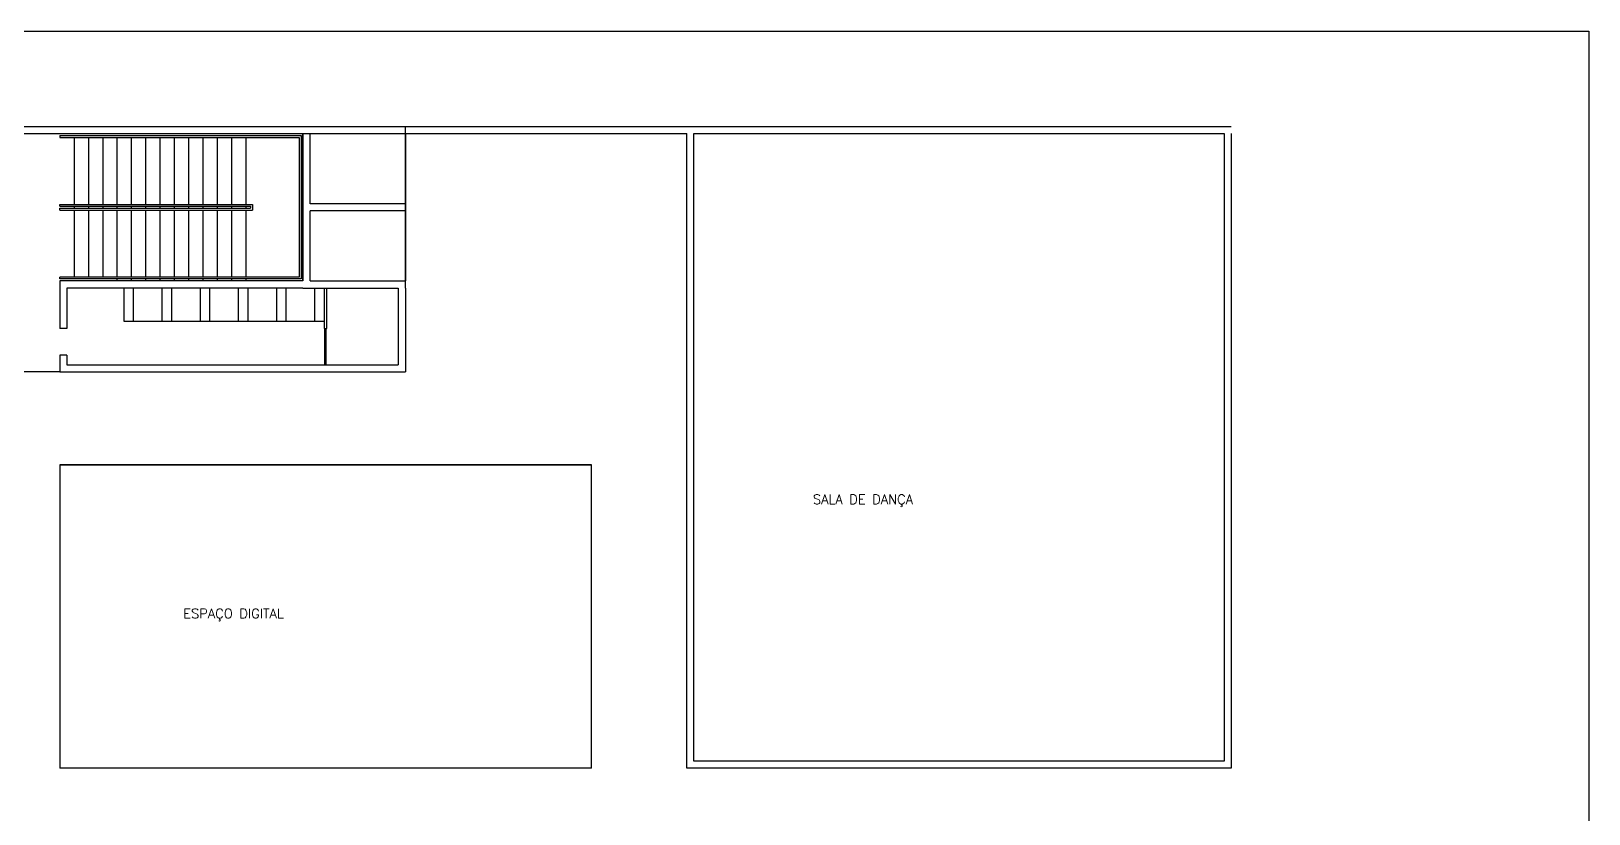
# Model space of a CAD drawing. Header units: inches. Extents: x -55 to 600, y -103 to 167.
# Drawn here: x 309.31 to 341.98, y -53.55 to -37.13 of the extents above; entities that cross this region are included whole.
import ezdxf

# ---------------------------------------------------------------- set-up
doc = ezdxf.new("R2010")
doc.units = ezdxf.units.IN
doc.header["$MEASUREMENT"] = 0
doc.layers.add('AI-Texto amb-tit', color=4, linetype='Continuous')
doc.layers.add('VISTA', color=3, linetype='Continuous')
doc.styles.add('RS100', font='romans.shx', dxfattribs={"height": 0.2})

msp = doc.modelspace()

# ---------------------------------------------------------------- linework, layer by layer
for p, q in [((266.978, -37.132), (341.978, -37.132)), ((341.978, -37.132), (341.978, -81.132)), ((289.576, -39.132), (334.478, -39.132)), ((317.156, -42.522), (317.156, -39.132)), ((323.056, -39.132), (332.111, -39.132)), ((309.906, -39.322), (314.966, -39.322)), ((309.906, -39.322), (309.906, -39.362)), ((309.906, -39.362), (314.926, -39.362)), ((315.006, -42.372), (315.006, -39.282)), ((315.156, -40.752), (315.156, -39.282)), ((317.156, -39.282), (317.156, -42.372)), ((323.056, -52.598), (323.056, -39.282)), ((323.206, -52.448), (323.206, -39.282)), ((334.328, -39.282), (334.328, -52.448)), ((334.478, -39.282), (334.478, -52.598)), ((309.906, -40.767), (313.946, -40.767)), ((309.906, -40.807), (309.906, -40.767)), ((309.906, -40.807), (313.906, -40.807)), ((311.406, -40.807), (311.406, -40.847)), ((317.156, -40.752), (315.156, -40.752)), ((309.906, -40.847), (313.906, -40.847)), ((309.906, -40.887), (309.906, -40.847)), ((309.906, -40.887), (313.946, -40.887)), ((315.156, -42.372), (315.156, -40.902)), ((317.156, -40.902), (315.156, -40.902)), ((314.926, -42.292), (309.906, -42.292)), ((309.906, -42.332), (309.906, -42.292)), ((314.966, -42.332), (309.906, -42.332)), ((315.006, -42.372), (309.906, -42.372)), ((309.906, -42.372), (309.906, -42.522)), ((309.906, -42.372), (309.906, -42.522)), ((315.156, -42.372), (317.156, -42.372)), ((309.906, -42.522), (309.906, -43.372)), ((315.006, -42.522), (310.056, -42.522)), ((315.006, -42.522), (310.056, -42.522)), ((310.056, -42.522), (310.056, -43.372)), ((311.256, -43.222), (311.256, -42.522)), ((311.456, -43.222), (311.456, -42.522)), ((312.056, -43.222), (312.056, -42.522)), ((312.256, -43.222), (312.256, -42.522)), ((312.856, -43.222), (312.856, -42.522)), ((313.056, -43.222), (313.056, -42.522)), ((313.656, -43.222), (313.656, -42.522)), ((313.856, -43.222), (313.856, -42.522)), ((314.456, -43.222), (314.456, -42.522)), ((314.656, -43.222), (314.656, -42.522)), ((315.006, -42.522), (317.006, -42.522)), ((315.006, -42.522), (317.006, -42.522)), ((315.256, -43.222), (315.256, -42.522)), ((315.456, -43.372), (315.456, -42.522)), ((315.506, -43.372), (315.506, -42.522)), ((317.006, -42.522), (317.006, -44.13)), ((317.156, -42.522), (317.156, -44.28)), ((310.056, -43.372), (309.906, -43.372)), ((315.456, -43.222), (311.256, -43.222)), ((315.456, -43.372), (315.506, -43.372)), ((315.466, -44.13), (315.466, -43.372)), ((315.496, -44.13), (315.496, -43.372)), ((309.906, -43.93), (309.906, -44.28)), ((310.056, -43.93), (309.906, -43.93)), ((310.056, -43.93), (310.056, -44.13)), ((309.906, -44.28), (294.341, -44.28)), ((309.906, -44.28), (317.156, -44.28)), ((310.056, -44.13), (317.006, -44.13)), ((309.906, -46.232), (321.056, -46.232)), ((321.056, -52.598), (321.056, -46.232)), ((321.056, -52.598), (309.906, -52.598)), ((334.478, -52.598), (323.056, -52.598)), ((334.328, -52.448), (323.206, -52.448))]:
    msp.add_line(p, q)
for points in [[(289.576, -39.132), (334.478, -39.132)], [(307.651, -39.282), (323.056, -39.282)], [(315.156, -39.282), (317.156, -39.282)], [(323.206, -39.282), (334.328, -39.282)], [(321.056, -46.232), (309.906, -46.232)], [(309.906, -46.232), (309.906, -52.598)]]:
    msp.add_lwpolyline(points)
at = {"layer": 'VISTA'}
for p, q in [((310.206, -39.362), (310.206, -40.767)), ((310.506, -39.362), (310.506, -40.767)), ((310.806, -39.362), (310.806, -40.767)), ((311.106, -39.362), (311.106, -40.767)), ((311.406, -39.362), (311.406, -40.767)), ((311.706, -39.362), (311.706, -40.767)), ((312.006, -39.362), (312.006, -40.767)), ((312.306, -39.362), (312.306, -40.767)), ((312.606, -39.362), (312.606, -40.767)), ((312.906, -39.362), (312.906, -40.767)), ((313.206, -39.362), (313.206, -40.767)), ((313.506, -39.362), (313.506, -40.767)), ((313.806, -39.362), (313.806, -40.767)), ((314.926, -39.362), (314.926, -42.292)), ((314.966, -39.322), (314.966, -42.332)), ((315.006, -39.282), (315.006, -42.372)), ((310.206, -40.807), (310.206, -40.847)), ((310.506, -40.807), (310.506, -40.847)), ((310.806, -40.807), (310.806, -40.847)), ((311.106, -40.807), (311.106, -40.847)), ((311.706, -40.807), (311.706, -40.847)), ((312.006, -40.807), (312.006, -40.847)), ((312.306, -40.807), (312.306, -40.847)), ((312.606, -40.807), (312.606, -40.847)), ((312.906, -40.807), (312.906, -40.847)), ((313.206, -40.807), (313.206, -40.847)), ((313.506, -40.807), (313.506, -40.847)), ((313.806, -40.807), (313.806, -40.847)), ((313.906, -40.807), (313.906, -40.847)), ((313.946, -40.767), (313.946, -40.887)), ((310.206, -40.887), (310.206, -42.292)), ((310.506, -40.887), (310.506, -42.292)), ((310.806, -40.887), (310.806, -42.292)), ((311.106, -40.887), (311.106, -42.292)), ((311.406, -40.887), (311.406, -42.292)), ((311.706, -40.887), (311.706, -42.292)), ((312.006, -40.887), (312.006, -42.292)), ((312.306, -40.887), (312.306, -40.972)), ((312.306, -40.887), (312.306, -42.292)), ((312.606, -40.887), (312.606, -42.292)), ((312.906, -40.887), (312.906, -42.292)), ((313.206, -40.887), (313.206, -42.292)), ((313.506, -40.887), (313.506, -42.292)), ((313.806, -40.887), (313.806, -42.292)), ((311.106, -42.332), (311.106, -42.372)), ((311.406, -42.332), (311.406, -42.372)), ((311.706, -42.332), (311.706, -42.372)), ((312.006, -42.332), (312.006, -42.372)), ((312.306, -42.332), (312.306, -42.372)), ((312.606, -42.332), (312.606, -42.372)), ((312.906, -42.332), (312.906, -42.372)), ((313.206, -42.332), (313.206, -42.372)), ((313.506, -42.332), (313.506, -42.372)), ((313.806, -42.332), (313.806, -42.372))]:
    msp.add_line(p, q, dxfattribs=at)

# ---------------------------------------------------------------- texts
at = {"layer": 'AI-Texto amb-tit', "char_height": 0.2, "width": 3.69087, "attachment_point": 1, "style": 'RS100'}
for s, insert in [('SALA DE DANÇA', (325.703, -46.855)), ('ESPAÇO DIGITAL', (312.498, -49.252))]:
    msp.add_mtext(s, dxfattribs=dict(at, insert=insert))

doc.saveas('drawing.dxf')
